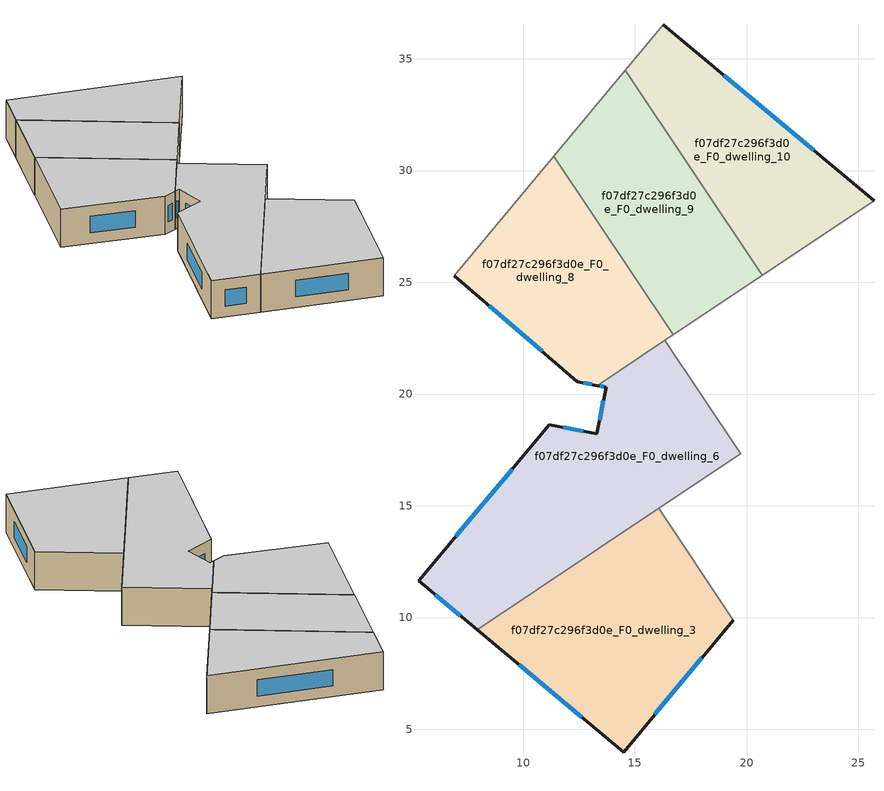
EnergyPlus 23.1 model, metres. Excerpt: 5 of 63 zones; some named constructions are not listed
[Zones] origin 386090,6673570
f07df27c296f3d0e_F0_dwelling_10
 floor ground (EU_floor_Construction): 25.69,28.66 20.7,25.32 14.57,34.48 16.27,36.52 z0
 wall outside (EU_wall_Construction): 25.69,28.66 16.27,36.52 z0:3
 wall to f07df27c296f3d0e_F0_dwelling_9 (EU_wall_Construction): 14.57,34.48 20.7,25.32 z0:3
 wall adiabatic (EU_wall_Construction): 16.27,36.52 14.57,34.48 z0:3
 wall to f07df27c296f3d0e_F0_dwelling_7 (EU_wall_Construction): 20.7,25.32 25.69,28.66 z0:3
 window (EU_Window_Construction): 23,30.9 18.96,34.27 z0.86:2.14
 ceiling to f07df27c296f3d0e_F1_dwelling_10 (EU_floor_Construction): 25.69,28.66 16.27,36.52 14.57,34.48 20.7,25.32 z3
f07df27c296f3d0e_F0_dwelling_3
 floor ground (EU_floor_Construction): 16.06,14.88 19.4,9.89 14.49,3.98 7.94,9.45 z0
 wall outside (EU_wall_Construction): 7.94,9.45 14.49,3.98 19.4,9.89 z0:3
 wall to f07df27c296f3d0e_F0_dwelling_6 (EU_wall_Construction): 16.06,14.88 7.94,9.45 z0:3
 wall to f07df27c296f3d0e_F0_dwelling_4 (EU_wall_Construction): 19.4,9.89 16.06,14.88 z0:3
 window (EU_Window_Construction): 15.89,5.67 18,8.2 / 9.81,7.89 12.62,5.54 z0.86:2.14
 ceiling to f07df27c296f3d0e_F1_dwelling_3 (EU_floor_Construction): 14.49,3.98 19.4,9.89 16.06,14.88 7.94,9.45 z3
f07df27c296f3d0e_F0_dwelling_6
 floor ground (EU_floor_Construction): 16.33,22.4 19.72,17.33 7.94,9.45 5.32,11.65 11.18,18.62 13.3,18.23 13.71,20.3 13.32,20.38 z0
 wall outside (EU_wall_Construction): 13.32,20.38 13.71,20.3 13.3,18.23 11.18,18.62 5.32,11.65 7.94,9.45 z0:3
 wall to f07df27c296f3d0e_F0_dwelling_7 (EU_wall_Construction): 19.72,17.33 16.33,22.4 z0:3
 wall to f07df27c296f3d0e_F0_dwelling_8 (EU_wall_Construction): 16.33,22.4 13.32,20.38 z0:3
 wall to f07df27c296f3d0e_F0_dwelling_4 (EU_wall_Construction): 16.06,14.88 19.72,17.33 z0:3
 window (EU_Window_Construction): 12.69,18.34 11.78,18.51 / 13.59,19.71 13.41,18.83 / 13.43,20.36 13.6,20.33 / 6.07,11.02 7.19,10.08 / 9.5,16.63 6.99,13.64 z0.86:2.14
 ceiling to f07df27c296f3d0e_F1_dwelling_6 (EU_floor_Construction): 19.72,17.33 16.33,22.4 13.32,20.38 13.71,20.3 13.3,18.23 11.18,18.62 5.32,11.65 7.94,9.45 z3
f07df27c296f3d0e_F0_dwelling_8
 floor ground (EU_floor_Construction): 11.38,30.65 16.72,22.65 13.32,20.38 12.42,20.56 6.91,25.3 z0
 wall outside (EU_wall_Construction): 6.91,25.3 12.42,20.56 13.32,20.38 z0:3
 wall adiabatic (EU_wall_Construction): 11.38,30.65 6.91,25.3 z0:3
 wall to f07df27c296f3d0e_F0_dwelling_9 (EU_wall_Construction): 16.72,22.65 11.38,30.65 z0:3
 wall to f07df27c296f3d0e_F0_dwelling_7 (EU_wall_Construction): 16.33,22.4 16.72,22.65 z0:3
 window (EU_Window_Construction): 12.68,20.51 13.06,20.43 / 8.49,23.95 10.85,21.91 z0.86:2.14
 ceiling to f07df27c296f3d0e_F1_dwelling_8 (EU_floor_Construction): 16.72,22.65 11.38,30.65 6.91,25.3 12.42,20.56 13.32,20.38 z3
f07df27c296f3d0e_F0_dwelling_9
 floor ground (EU_floor_Construction): 14.57,34.48 20.7,25.32 16.72,22.65 11.38,30.65 z0
 wall adiabatic (EU_wall_Construction): 14.57,34.48 11.38,30.65 z0:3
 wall to f07df27c296f3d0e_F0_dwelling_7 (EU_wall_Construction): 16.72,22.65 20.7,25.32 z0:3
 ceiling to f07df27c296f3d0e_F1_dwelling_9 (EU_floor_Construction): 20.7,25.32 14.57,34.48 11.38,30.65 16.72,22.65 z3
[SCHEDULE:FILE] Column Number=1; Rows to Skip at Top=0; Number of Hours of Data=8760; Column Separator=Comma; Interpolate to Timestep=No; Minutes per Item=60; Adjust Schedule for Daylight Savings=Yes
Name | File
EU_Step8_GainSchedule_f07df27c296f3d0e_F3_dwelling_9_f000 | ../../schedules/f07df27c296f3d0e/f07df27c296f3d0e_F3_dwelling_9_f000_gain.csv
EU_Step8_GainSchedule_f07df27c296f3d0e_F4_dwelling_0_f000 | ../../schedules/f07df27c296f3d0e/f07df27c296f3d0e_F4_dwelling_0_f000_gain.csv
EU_Step8_GainSchedule_f07df27c296f3d0e_F4_dwelling_1_f000 | ../../schedules/f07df27c296f3d0e/f07df27c296f3d0e_F4_dwelling_1_f000_gain.csv
EU_Step8_GainSchedule_f07df27c296f3d0e_F4_dwelling_2_f000 | ../../schedules/f07df27c296f3d0e/f07df27c296f3d0e_F4_dwelling_2_f000_gain.csv
EU_Step8_GainSchedule_f07df27c296f3d0e_F4_dwelling_3_f000 | ../../schedules/f07df27c296f3d0e/f07df27c296f3d0e_F4_dwelling_3_f000_gain.csv
EU_Step8_GainSchedule_f07df27c296f3d0e_F4_dwelling_4_f000 | ../../schedules/f07df27c296f3d0e/f07df27c296f3d0e_F4_dwelling_4_f000_gain.csv
EU_Step8_GainSchedule_f07df27c296f3d0e_F4_dwelling_5_f000 | ../../schedules/f07df27c296f3d0e/f07df27c296f3d0e_F4_dwelling_5_f000_gain.csv
EU_Step8_GainSchedule_f07df27c296f3d0e_F4_dwelling_6_f000 | ../../schedules/f07df27c296f3d0e/f07df27c296f3d0e_F4_dwelling_6_f000_gain.csv
EU_Step8_GainSchedule_f07df27c296f3d0e_F4_dwelling_7_f000 | ../../schedules/f07df27c296f3d0e/f07df27c296f3d0e_F4_dwelling_7_f000_gain.csv
EU_Step8_GainSchedule_f07df27c296f3d0e_F4_dwelling_8_f000 | ../../schedules/f07df27c296f3d0e/f07df27c296f3d0e_F4_dwelling_8_f000_gain.csv
EU_Step8_GainSchedule_f07df27c296f3d0e_F4_dwelling_9_f000 | ../../schedules/f07df27c296f3d0e/f07df27c296f3d0e_F4_dwelling_9_f000_gain.csv
